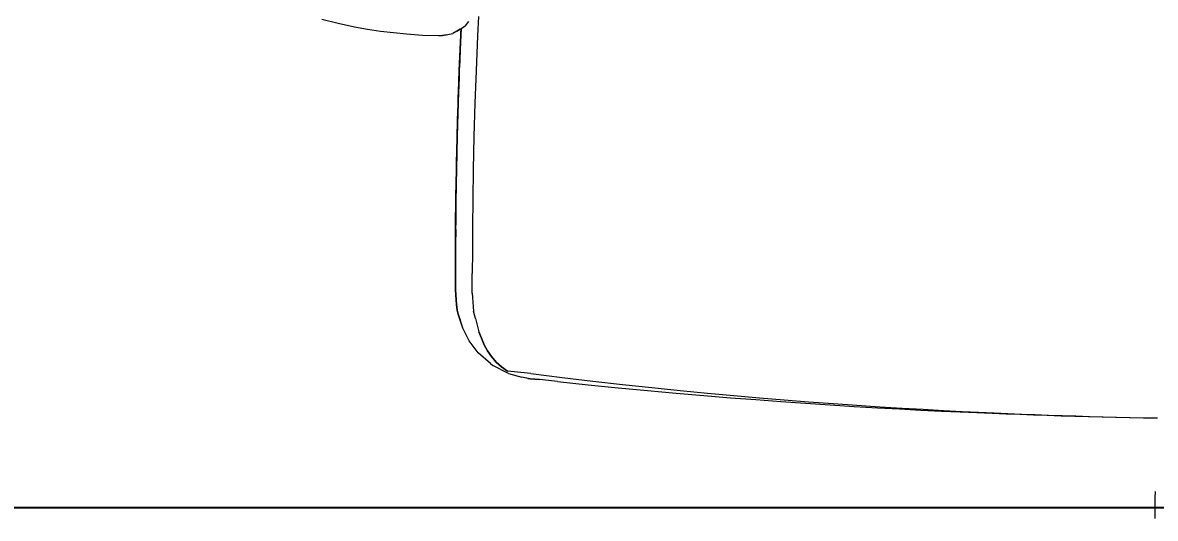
# Model space of a CAD drawing. Header units: inches. Extents: x 14 to 610, y 9 to 600.
# Drawn here: x 407.88 to 422.04, y 159.95 to 166.15 of the extents above; entities that cross this region are included whole.
import ezdxf
from ezdxf.enums import TextEntityAlignment as Align

# ---------------------------------------------------------------- set-up
doc = ezdxf.new("R2010")
doc.units = ezdxf.units.IN
doc.header["$MEASUREMENT"] = 0
doc.layers.add('A-FURN', color=7, linetype='Continuous')
doc.styles.get("Standard").update_dxf_attribs({"font": 'arial.ttf'})
doc.dimstyles.new("Jon's Style", dxfattribs={"dimscale": 0, "dimtxt": 4, "dimasz": 6, "dimexe": 1, "dimexo": 2, "dimgap": 2, "dimtad": 0, "dimtih": 1, "dimtoh": 1, "dimdec": 4, "dimzin": 3, "dimdsep": 46, "dimlunit": 4, "dimtxsty": 'Standard', "dimcen": 0.09, "dimadec": 0, "dimazin": 0, "dimtfac": 1, "dimtdec": 4, "dimtofl": 0, "dimtmove": 0, "dimatfit": 3, "dimfxl": 1, "dimtolj": 1, "dimtzin": 0, "dimarcsym": 0})

# ---------------------------------------------------------------- blocks, each defined once
blk = doc.blocks.new('P_5CLT120HW')
at = {"layer": 'A-FURN', "color": 5, "lineweight": 0}
blk.add_arc((-3.589, -636.654), 660.286, 84.711012, 89.688593, dxfattribs=at)
at = {"layer": 'A-FURN', "color": 5}
blk.add_attdef('CAPTG', (2571.864, 5020.467, -57.068), '', height=1, dxfattribs=at)
at = {"layer": 'A-FURN', "color": 5, "flags": 1}
for tag in ['CAPPN', 'CAPPD', 'CAPMG', 'CAPMC', 'CAPGC', 'CAPALIAS1', 'CAPALIAS2', 'CAPALIAS3', 'CAPBLDG', 'CAPFLOOR', 'CAPDEPT', 'CAPPERSON', 'CAPPL', 'CAPQT', 'CAPDH']:
    blk.add_attdef(tag, (0, 0), '', height=0.001, dxfattribs=at)
blk = doc.blocks.new('*D57')
at = {"layer": 'A-FURN', "color": 0, "lineweight": -2, "transparency": 16777216}
for p, q in [((379.824, 202.44), (454.221, 202.44)), ((453.221, 196.44), (453.221, 188.051)), ((453.221, 166.086), (453.221, 174.475)), ((379.824, 160.086), (454.221, 160.086))]:
    blk.add_line(p, q, dxfattribs=at)
at = {"layer": 'A-FURN', "color": 0, "transparency": 16777216}
for points in [[(452.221, 196.44), (454.221, 196.44), (453.221, 202.44)], [(452.221, 166.086), (454.221, 166.086), (453.221, 160.086)]]:
    blk.add_solid(points, dxfattribs=at)
at = {"layer": 'Defpoints', "color": 0, "transparency": 16777216}
for p in [(377.824, 202.44), (453.221, 202.44), (377.824, 160.086)]:
    blk.add_point(p, dxfattribs=at)
at = {"layer": 'A-FURN', "color": 0, "transparency": 16777216, "insert": (453.221, 181.263), "char_height": 4, "attachment_point": 5}
blk.add_mtext('\\A1;3\'-6{\\H1x;\\S3/8;}"', dxfattribs=at)
blk = doc.blocks.new('P_5CS702BK')
at = {"layer": 'A-FURN', "color": 0, "linetype": 'Continuous', "lineweight": 0}
for p, q in [((-11.064, 5.935), (-11.268, 5.983)), ((-11.064, 5.935), (-11.268, 5.983)), ((-9.438, 5.978), (-9.482, 5.921)), ((-9.313, 6.044), (-9.321, 5.802)), ((-9.313, 6.044), (-9.321, 5.802)), ((-10.859, 5.894), (-11.064, 5.935)), ((-10.859, 5.894), (-11.064, 5.935)), ((-10.697, 5.867), (-10.859, 5.894)), ((-10.697, 5.867), (-10.859, 5.894)), ((-10.535, 5.844), (-10.697, 5.867)), ((-10.535, 5.844), (-10.697, 5.867)), ((-10.372, 5.826), (-10.535, 5.844)), ((-10.372, 5.826), (-10.535, 5.844)), ((-10.209, 5.811), (-10.372, 5.826)), ((-10.209, 5.811), (-10.372, 5.826)), ((-10.008, 5.8), (-10.209, 5.811)), ((-10.008, 5.8), (-10.209, 5.811)), ((-9.712, 5.809), (-9.758, 5.802)), ((-9.758, 5.802), (-9.712, 5.809)), ((-9.712, 5.809), (-9.631, 5.826)), ((-9.58, 5.857), (-9.631, 5.826)), ((-9.54, 5.881), (-9.58, 5.857)), ((-9.58, 5.857), (-9.54, 5.881)), ((-9.531, 5.807), (-9.545, 5.365)), ((-9.545, 5.365), (-9.531, 5.807)), ((-9.54, 5.881), (-9.482, 5.921)), ((-9.531, 5.807), (-9.534, 5.723)), ((-9.528, 5.89), (-9.531, 5.807)), ((-9.531, 5.807), (-9.528, 5.89)), ((-9.531, 5.807), (-9.53, 5.831)), ((-9.528, 5.889), (-9.53, 5.831)), ((-9.53, 5.831), (-9.528, 5.889)), ((-9.805, 5.794), (-10.008, 5.8)), ((-9.805, 5.794), (-10.008, 5.8)), ((-9.758, 5.802), (-9.805, 5.794)), ((-9.805, 5.794), (-9.758, 5.802)), ((-9.534, 5.723), (-9.538, 5.615)), ((-9.538, 5.615), (-9.534, 5.723)), ((-9.321, 5.802), (-9.335, 5.362)), ((-9.321, 5.802), (-9.335, 5.362)), ((-9.538, 5.615), (-9.541, 5.508)), ((-9.541, 5.508), (-9.538, 5.615)), ((-9.545, 5.365), (-9.544, 5.401)), ((-9.541, 5.508), (-9.544, 5.401)), ((-9.544, 5.401), (-9.541, 5.508)), ((-9.545, 5.365), (-9.555, 4.961)), ((-9.555, 4.961), (-9.545, 5.365)), ((-9.547, 5.29), (-9.55, 5.167)), ((-9.55, 5.167), (-9.547, 5.29)), ((-9.545, 5.365), (-9.547, 5.29)), ((-9.335, 5.362), (-9.345, 4.96)), ((-9.335, 5.362), (-9.345, 4.96)), ((-9.55, 5.167), (-9.554, 5.029)), ((-9.554, 5.029), (-9.55, 5.167)), ((-9.555, 4.961), (-9.563, 4.544)), ((-9.563, 4.544), (-9.555, 4.961)), ((-9.555, 4.961), (-9.557, 4.878)), ((-9.555, 4.961), (-9.554, 5.029)), ((-9.345, 4.96), (-9.353, 4.543)), ((-9.345, 4.96), (-9.353, 4.543)), ((-9.557, 4.878), (-9.56, 4.719)), ((-9.56, 4.719), (-9.557, 4.878)), ((-9.56, 4.719), (-9.563, 4.552)), ((-9.563, 4.552), (-9.56, 4.719)), ((-9.563, 4.544), (-9.568, 4.132)), ((-9.568, 4.132), (-9.563, 4.544)), ((-9.563, 4.544), (-9.565, 4.375)), ((-9.563, 4.544), (-9.563, 4.552)), ((-9.353, 4.543), (-9.358, 4.128)), ((-9.353, 4.543), (-9.358, 4.128)), ((-9.565, 4.375), (-9.567, 4.187)), ((-9.567, 4.187), (-9.565, 4.375)), ((-9.568, 4.132), (-9.57, 3.761)), ((-9.57, 3.761), (-9.568, 4.132)), ((-9.568, 4.132), (-9.569, 3.985)), ((-9.568, 4.132), (-9.567, 4.187)), ((-9.358, 4.128), (-9.36, 3.752)), ((-9.358, 4.128), (-9.36, 3.752)), ((-9.57, 3.761), (-9.569, 3.985)), ((-9.569, 3.985), (-9.569, 3.88)), ((-9.569, 3.88), (-9.569, 3.985)), ((-9.569, 3.88), (-9.57, 3.772)), ((-9.57, 3.772), (-9.569, 3.88)), ((-9.57, 3.772), (-9.57, 3.765)), ((-9.57, 3.765), (-9.57, 3.772)), ((-9.57, 3.761), (-9.57, 3.425)), ((-9.57, 3.425), (-9.57, 3.761)), ((-9.57, 3.755), (-9.57, 3.663)), ((-9.57, 3.663), (-9.57, 3.755)), ((-9.36, 3.752), (-9.36, 3.411)), ((-9.36, 3.752), (-9.36, 3.411)), ((-9.57, 3.663), (-9.57, 3.555)), ((-9.57, 3.555), (-9.57, 3.663)), ((-9.57, 3.555), (-9.57, 3.45)), ((-9.57, 3.45), (-9.57, 3.555)), ((-9.57, 3.45), (-9.57, 3.432)), ((-9.57, 3.432), (-9.57, 3.45)), ((-9.57, 3.425), (-9.568, 3.123)), ((-9.568, 3.123), (-9.57, 3.425)), ((-9.57, 3.415), (-9.569, 3.346)), ((-9.569, 3.346), (-9.57, 3.415)), ((-9.36, 3.411), (-9.358, 3.102)), ((-9.36, 3.411), (-9.358, 3.102)), ((-9.569, 3.346), (-9.569, 3.218)), ((-9.569, 3.346), (-9.569, 3.218)), ((-9.569, 3.218), (-9.568, 3.137)), ((-9.568, 3.137), (-9.569, 3.218)), ((-9.568, 3.123), (-9.566, 2.855)), ((-9.566, 2.855), (-9.568, 3.123)), ((-9.568, 3.113), (-9.568, 3.093)), ((-9.568, 3.093), (-9.568, 3.113)), ((-9.568, 3.101), (-9.568, 3.093)), ((-9.568, 3.093), (-9.567, 2.971)), ((-9.567, 2.971), (-9.568, 3.093)), ((-9.567, 3.013), (-9.567, 2.971)), ((-9.358, 3.102), (-9.356, 2.826)), ((-9.358, 3.102), (-9.356, 2.826)), ((-9.567, 2.971), (-9.566, 2.858)), ((-9.566, 2.858), (-9.567, 2.971)), ((-9.566, 2.855), (-9.564, 2.734)), ((-9.566, 2.855), (-9.562, 2.619)), ((-9.562, 2.619), (-9.566, 2.855)), ((-9.566, 2.853), (-9.566, 2.851)), ((-9.566, 2.851), (-9.566, 2.853)), ((-9.566, 2.852), (-9.566, 2.851)), ((-9.566, 2.851), (-9.564, 2.734)), ((-9.564, 2.734), (-9.566, 2.851)), ((-9.562, 2.619), (-9.564, 2.734)), ((-9.562, 2.619), (-9.564, 2.734)), ((-9.353, 2.583), (-9.356, 2.826)), ((-9.353, 2.583), (-9.356, 2.826)), ((-9.562, 2.619), (-9.56, 2.557)), ((-9.56, 2.557), (-9.562, 2.619)), ((-9.56, 2.557), (-9.556, 2.497)), ((-9.556, 2.497), (-9.56, 2.557)), ((-9.353, 2.583), (-9.351, 2.526)), ((-9.353, 2.583), (-9.351, 2.526)), ((-9.556, 2.497), (-9.55, 2.436)), ((-9.55, 2.436), (-9.556, 2.497)), ((-9.55, 2.436), (-9.539, 2.365)), ((-9.539, 2.365), (-9.55, 2.436)), ((-9.351, 2.526), (-9.347, 2.469)), ((-9.351, 2.526), (-9.347, 2.469)), ((-9.347, 2.469), (-9.342, 2.412)), ((-9.347, 2.469), (-9.342, 2.412)), ((-9.342, 2.412), (-9.335, 2.356)), ((-9.342, 2.412), (-9.335, 2.356)), ((-9.527, 2.317), (-9.539, 2.365)), ((-9.539, 2.365), (-9.527, 2.317)), ((-9.512, 2.269), (-9.527, 2.317)), ((-9.527, 2.317), (-9.512, 2.269)), ((-9.503, 2.251), (-9.512, 2.269)), ((-9.467, 2.143), (-9.512, 2.269)), ((-9.512, 2.269), (-9.503, 2.251)), ((-9.323, 2.31), (-9.335, 2.356)), ((-9.323, 2.31), (-9.335, 2.356)), ((-9.31, 2.265), (-9.323, 2.31)), ((-9.31, 2.265), (-9.323, 2.31)), ((-9.467, 2.143), (-9.503, 2.251)), ((-9.385, 1.983), (-9.467, 2.143)), ((-9.31, 2.265), (-9.265, 2.1)), ((-9.31, 2.265), (-9.265, 2.1)), ((-9.271, 1.834), (-9.385, 1.983)), ((-9.265, 2.1), (-9.234, 2.018)), ((-9.234, 2.018), (-9.265, 2.1)), ((-9.234, 2.018), (-9.198, 1.938)), ((-9.198, 1.938), (-9.234, 2.018)), ((-9.198, 1.938), (-9.154, 1.862)), ((-9.154, 1.862), (-9.198, 1.938)), ((-9.154, 1.862), (-9.104, 1.79)), ((-9.104, 1.79), (-9.154, 1.862)), ((-9.118, 1.703), (-9.271, 1.834)), ((-9.118, 1.703), (-9.088, 1.681)), ((-9.104, 1.79), (-9.045, 1.723)), ((-9.045, 1.723), (-9.104, 1.79)), ((-9.045, 1.723), (-8.979, 1.663)), ((-8.979, 1.663), (-9.045, 1.723)), ((-8.89, 1.582), (-9.088, 1.681)), ((-8.979, 1.663), (-8.903, 1.612)), ((-8.903, 1.612), (-8.979, 1.663)), ((-8.612, 1.583), (-8.903, 1.612)), ((-8.89, 1.582), (-8.723, 1.538)), ((-8.612, 1.583), (-8.217, 1.538)), ((-8.648, 1.522), (-8.723, 1.538)), ((-8.618, 1.518), (-8.723, 1.538)), ((-8.648, 1.522), (-8.618, 1.518)), ((-8.618, 1.518), (-8.501, 1.512)), ((-8.501, 1.512), (-8.618, 1.518)), ((-8.277, 1.488), (-8.501, 1.512)), ((-8.277, 1.488), (-7.893, 1.451)), ((-8.217, 1.538), (-7.836, 1.498)), ((-7.893, 1.451), (-7.518, 1.418)), ((-7.836, 1.498), (-7.464, 1.46)), ((-7.518, 1.418), (-7.151, 1.387)), ((-7.464, 1.46), (-7.099, 1.424)), ((-7.099, 1.424), (-6.744, 1.392)), ((-7.151, 1.387), (-6.794, 1.358)), ((-6.794, 1.358), (-6.448, 1.332)), ((-6.744, 1.392), (-6.4, 1.362)), ((-6.448, 1.332), (-6.114, 1.308)), ((-6.4, 1.362), (-6.069, 1.335)), ((-6.114, 1.308), (-5.794, 1.287)), ((-6.069, 1.335), (-5.751, 1.311)), ((-5.794, 1.287), (-5.483, 1.267)), ((-5.751, 1.311), (-5.442, 1.289)), ((-5.442, 1.289), (-5.136, 1.268)), ((-5.483, 1.267), (-5.174, 1.249)), ((-5.174, 1.249), (-4.867, 1.232)), ((-5.136, 1.268), (-4.83, 1.248)), ((-4.867, 1.232), (-4.565, 1.216)), ((-4.83, 1.248), (-4.531, 1.231)), ((-4.565, 1.216), (-4.275, 1.202)), ((-4.531, 1.231), (-4.243, 1.215)), ((-4.275, 1.202), (-3.997, 1.19)), ((-4.243, 1.215), (-3.967, 1.2)), ((-3.997, 1.19), (-3.73, 1.179)), ((-3.967, 1.2), (-3.702, 1.188)), ((-3.73, 1.179), (-3.475, 1.169)), ((-3.702, 1.188), (-3.449, 1.177)), ((-3.475, 1.169), (-3.241, 1.16)), ((-3.449, 1.177), (-3.217, 1.167)), ((-3.241, 1.16), (-3.032, 1.153)), ((-3.217, 1.167), (-3.009, 1.159)), ((-3.032, 1.153), (-2.842, 1.147)), ((-3.009, 1.159), (-2.821, 1.153)), ((-2.842, 1.147), (-2.666, 1.142)), ((-2.821, 1.153), (-2.646, 1.147)), ((-2.666, 1.142), (-2.494, 1.138)), ((-2.646, 1.147), (-2.475, 1.142)), ((-2.494, 1.138), (-2.322, 1.134)), ((-2.475, 1.142), (-2.305, 1.137)), ((-2.322, 1.134), (-2.151, 1.13)), ((-2.305, 1.137), (-2.134, 1.132)), ((-2.151, 1.13), (-1.979, 1.126)), ((-2.134, 1.132), (-1.964, 1.128)), ((-1.979, 1.126), (-1.808, 1.123)), ((-1.964, 1.128), (-1.794, 1.125)), ((-1.808, 1.123), (-1.636, 1.12)), ((-1.794, 1.125), (-1.624, 1.121)), ((-1.636, 1.12), (-1.465, 1.117)), ((-1.624, 1.121), (-1.454, 1.118)), ((-1.465, 1.117), (-1.294, 1.115)), ((-1.454, 1.118), (-1.284, 1.116)), ((-1.294, 1.115), (-1.122, 1.113)), ((-1.284, 1.116), (-1.114, 1.114)), ((-1.122, 1.113), (-0.95, 1.112)), ((-1.114, 1.114), (-0.943, 1.112)), ((-0.95, 1.112), (-0.801, 1.111)), ((-0.943, 1.112), (-0.773, 1.111)), ((-0.79, 0.176), (-0.79, 0.189)), ((-0.79, 0.124), (-0.79, 0.176)), ((-0.79, 0.068), (-0.79, 0.124)), ((-0.79, 0.124), (-0.79, 0.124)), ((-0.79, 0.095), (-0.79, 0.102)), ((-0.79, 0.087), (-0.79, 0.095)), ((-0.79, 0.006), (-0.79, 0.068)), ((-0.79, -0.059), (-0.79, 0.006)), ((-0.79, 0.006), (-0.79, 0.006)), ((-0.79, -0.021), (-0.79, -0.014)), ((-0.79, -0.031), (-0.79, -0.021)), ((-0.789, -0.129), (-0.79, -0.059)), ((-0.789, -0.146), (-0.789, -0.129))]:
    blk.add_line(p, q, dxfattribs=at)
at = {"layer": 'A-FURN'}
blk.add_attdef('CAPTG', text='', height=7, dxfattribs=at).set_placement((-1, -3.819), align=Align.CENTER)
at = {"layer": 'A-FURN', "flags": 1}
for tag in ['CAPPN', 'CAPPD', 'CAPMG', 'CAPMC', 'CAPGC', 'CAPALIAS1', 'CAPALIAS2', 'CAPALIAS3', 'CAPBLDG', 'CAPFLOOR', 'CAPDEPT', 'CAPPERSON', 'CAPPL', 'CAPQT', 'CAPDH']:
    blk.add_attdef(tag, (0, 0), '', height=0.001, dxfattribs=at)

msp = doc.modelspace()

# ---------------------------------------------------------------- block references
at = {"layer": 'A-FURN', "rotation": 359.3991788311436}
msp.add_blockref('P_5CS702BK', (422.82416, 160.08587), dxfattribs=at)
at = {"layer": 'A-FURN'}
msp.add_blockref('P_5CLT120HW', (377.82416, 136.46381), dxfattribs=at)

# ---------------------------------------------------------------- dimensions: what is measured, and where the dimension line sits
dim = msp.add_linear_dim(base=(453.22054, 202.43951), p1=(377.82416, 160.08587), p2=(377.82416, 202.43951), angle=90, dimstyle="Jon's Style", override={"dimscale": 1}, dxfattribs=at)
dim.commit()
dim.dimension.update_dxf_attribs({"geometry": '*D57', "text_midpoint": (453.22054, 181.26269), "dimtype": 160})

doc.saveas('drawing.dxf')
